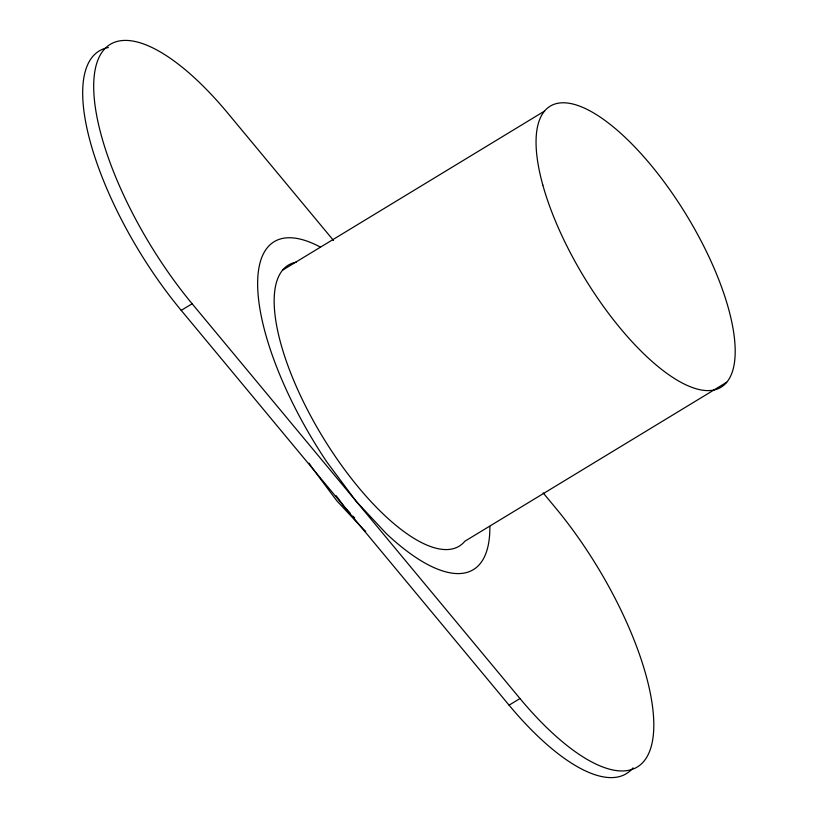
<?xml version="1.0" encoding="UTF-8"?>
<svg xmlns="http://www.w3.org/2000/svg" width="818" height="818" viewBox="0 0 818 818"><rect width="100%" height="100%" fill="white"/><g stroke="black" fill="none" stroke-linecap="round" stroke-linejoin="round"><path stroke-width="1.23" d="M633.03 767.877A191.852 69.837 58.7 0 1 509.072 705.167L181.218 310.38L192.128 303.754A191.852 69.837 58.7 0 1 95.072 70.113A191.852 69.837 58.7 0 1 227.516 112.833L333.539 240.502M282.67 270.114L544.502 111.105M726.66 382.262L464.829 541.26A164.449 59.857 58.7 0 1 322.098 435.953A164.449 59.857 58.7 0 1 296.147 262.21M509.072 705.167L519.982 698.541A191.852 69.837 58.7 0 0 652.427 741.261A191.852 69.837 58.7 0 0 555.371 507.62L543.132 492.886M350.339 513.346L345.145 507.774L336.198 495.769M352.936 516.127L354.675 517.988M192.128 303.754L519.982 698.541M365.697 531.373A164.449 59.857 58.7 0 1 362.742 528.622L336.76 500.759L311.822 467.323A164.449 59.857 58.7 0 1 309.061 463.152M181.218 310.38A191.852 69.837 58.7 0 1 108.375 47.526M489.849 526.444A191.852 69.837 58.7 0 1 386.362 533.653L356.055 501.148L326.955 462.129A191.852 69.837 58.7 0 1 257.701 287.476A191.852 69.837 58.7 0 1 320.175 247.005M542.815 185.021A164.449 59.857 58.7 0 0 713.173 390.155A164.449 59.857 58.7 0 0 650.739 164.858A164.449 59.857 58.7 0 0 542.815 185.021"/></g></svg>
